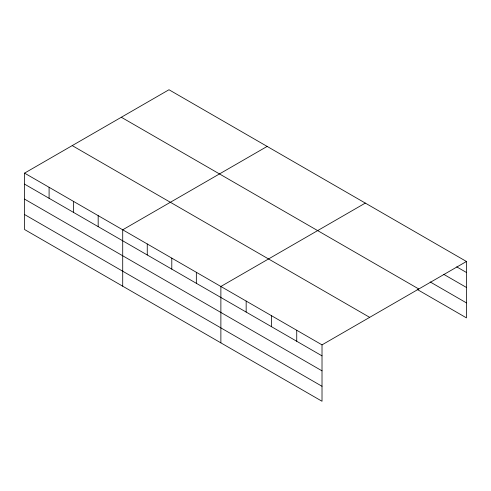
<?xml version="1.0" encoding="UTF-8"?>
<svg xmlns="http://www.w3.org/2000/svg" width="491" height="491" viewBox="0 0 491 491"><rect width="100%" height="100%" fill="white"/><g stroke="black" fill="none" stroke-linecap="round" stroke-linejoin="round"><path stroke-width="0.74" d="M24.55 173.127L322.016 344.866L322.016 401.257L24.55 229.518L24.55 173.127L168.984 89.743L466.45 261.482L466.45 317.873L417.178 289.426M267.147 146.416L122.713 229.8L122.713 286.192M365.31 203.09L220.876 286.474L220.876 342.865M322.016 344.866L466.45 261.482M456.722 266.865L466.45 272.48M443.76 274.359L466.45 287.462M430.141 281.932L466.45 302.892M121.32 117.257L418.786 288.996M72.214 145.606L369.68 317.352M24.55 184.125L322.016 355.865M24.55 199.107L322.016 370.846M24.55 214.536L322.016 386.282M296.736 330.271L296.736 341.27M271.449 315.67L271.449 326.668M246.163 301.075L246.163 312.073M196.339 272.309L196.339 283.307M171.795 258.137L171.795 269.136M147.257 243.972L147.257 254.97M98.175 215.635L98.175 226.633M73.632 201.463L73.632 212.462M49.094 187.298L49.094 198.29"/></g></svg>
